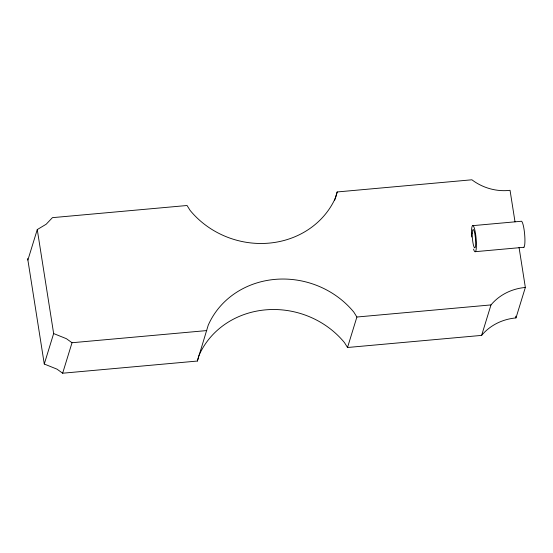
<?xml version="1.0" encoding="UTF-8"?>
<svg xmlns="http://www.w3.org/2000/svg" width="553" height="553" viewBox="0 0 553 553"><rect width="100%" height="100%" fill="white"/><g stroke="black" fill="none" stroke-linecap="round" stroke-linejoin="round"><path stroke-width="0.83" d="M27.65 258.528L44.275 364.033L57.021 369.162L62.641 373.213L197.38 361.047L198.624 356.505M197.38 361.047L208.204 325.275A85.591 78.312 17.1 0 1 353.83 312.127L356.892 317.021L347.519 347.491L481.622 335.388A52.666 48.187 17.1 0 1 515.977 317.92L525.35 287.449L519.039 247.398M515.016 221.843L510.046 190.315C496.705 191.953 482.569 187.951 471.903 179.787L337.185 191.953L335.733 197.255A85.591 78.312 17.1 0 1 190.108 210.396L187.045 205.502L52.424 217.654L46.182 224.228L37.265 229.571L27.885 260.041M44.275 364.033L53.648 333.556L37.265 229.571M62.641 373.213L72.021 342.736L206.753 330.576M334.655 200.186L337.185 191.953M481.622 335.388L490.995 304.917A52.666 48.187 17.1 0 1 525.35 287.449M472.518 225.672L521.03 221.29A13.168 2.171 84.8 0 1 524.638 234.223A13.168 2.171 84.8 0 1 523.332 247.302M475.393 251.663L523.898 247.281M356.892 317.021L490.995 304.917M53.648 333.556L66.395 338.685L72.021 342.736M347.519 347.491L344.457 342.597A85.591 78.312 17.1 0 0 198.831 355.745M515.707 316.212L515.977 317.92M471.654 237.016A13.168 2.171 84.8 0 1 473.499 226.136A13.168 2.171 84.8 0 1 476.423 244.668A13.168 2.171 84.8 0 1 473.555 249.113M472.255 233.11A9.214 1.521 84.8 0 0 474.564 247.772A9.214 1.521 84.8 0 0 475.048 235.108A9.214 1.521 84.8 0 0 472.255 233.11"/></g></svg>
